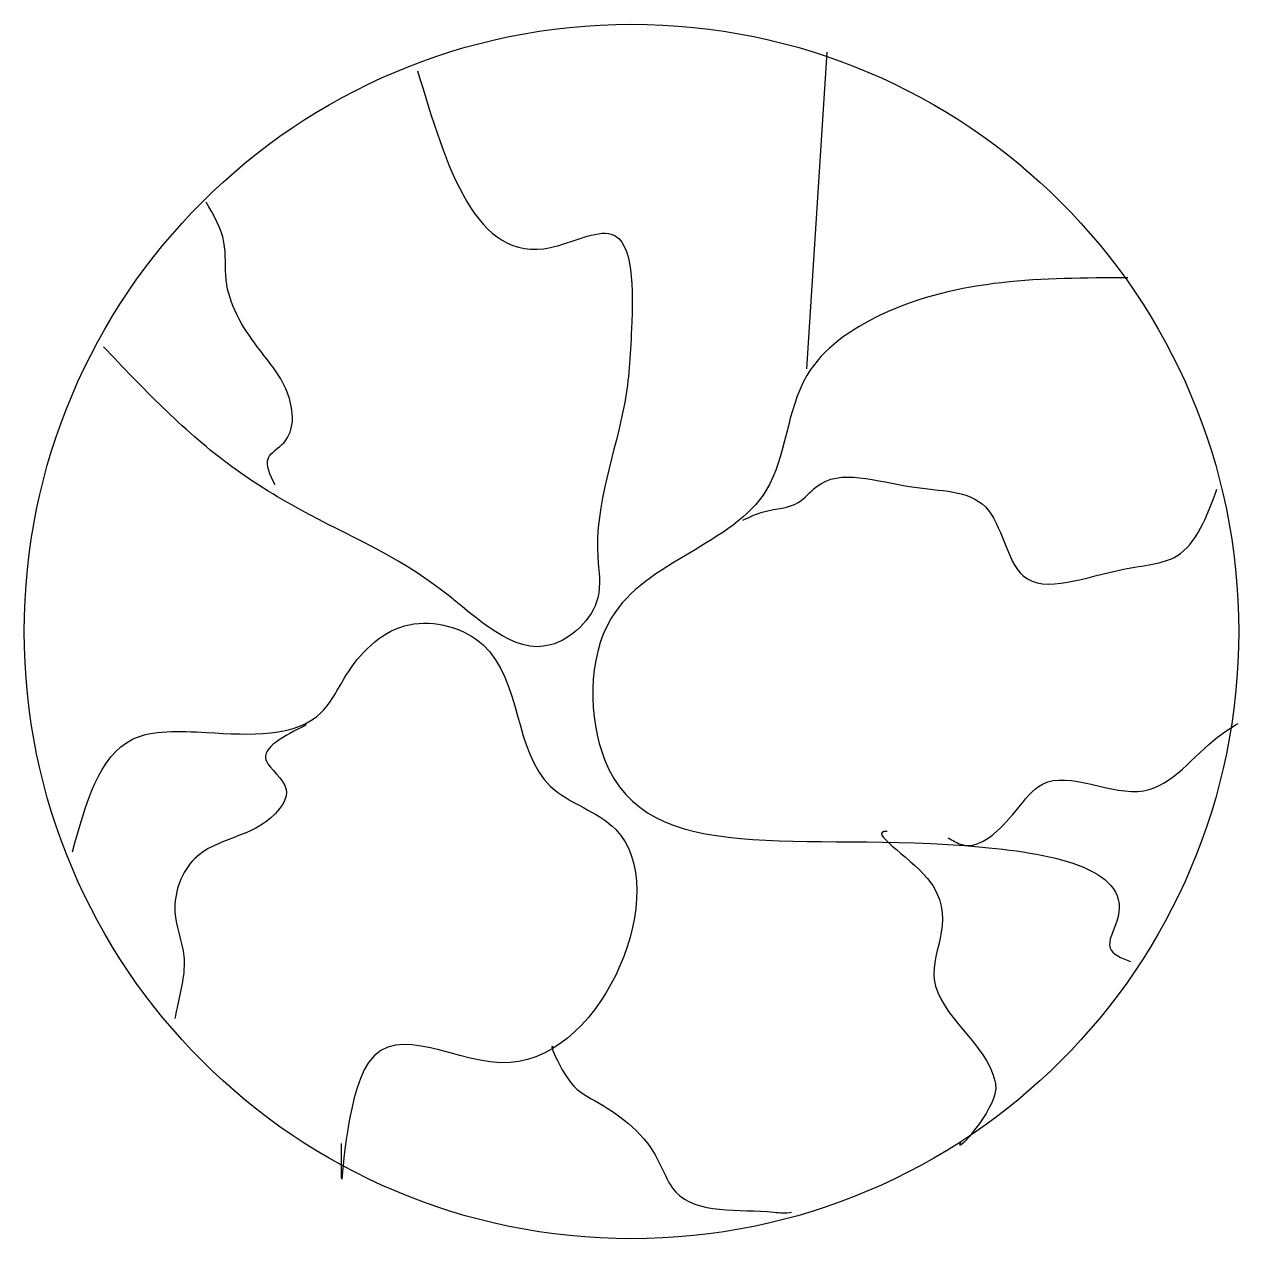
# Model space of a CAD drawing. Extents: x 10.7 to 16.64, y 24.98 to 30.93.
import ezdxf

# ---------------------------------------------------------------- set-up
doc = ezdxf.new("R2010")
doc.units = 0
doc.header["$MEASUREMENT"] = 0
doc.layers.add('VEG', color=1, linetype='CONTINUOUS')

msp = doc.modelspace()

# ---------------------------------------------------------------- linework, layer by layer
at = {"layer": 'VEG', "linetype": 'CONTINUOUS'}
msp.add_line((14.5275, 29.2427), (14.6265, 30.7928), dxfattribs=at)
msp.add_circle((13.6692, 27.9564), 2.9732, dxfattribs=at)
for points, end_tangent in [([(12.6218, 30.7015), (13.2731, 29.8364), (13.5702, 29.9023), (13.6692, 29.4406), (13.6362, 29.0778), (13.5042, 28.3192), (13.5042, 28.1213), (13.2731, 27.8904), (12.745, 28.1543), (12.0517, 28.5501), (11.6886, 28.7809), (11.0846, 29.3507)], (0.637582, 0.770382)), ([(16.0997, 29.6884), (14.8906, 29.5065), (14.5275, 29.2097), (14.3294, 28.649), (13.5702, 28.0224), (13.5372, 27.3297), (15.3857, 26.901), (16.0459, 26.5382), (16.0129, 26.4062), (16.1119, 26.3403)], (-0.13675, 0.990606)), ([(12.0767, 27.4989), (11.8805, 27.3246), (11.9786, 27.183), (11.9241, 27.0632), (11.5316, 26.8453), (11.4335, 26.5839), (11.4771, 26.366), (11.4444, 26.1155), (11.4335, 26.061)], (0.447518, -0.894275))]:
    msp.add_spline(points, degree=3, dxfattribs=dict(at, end_tangent=end_tangent))
for points, start_tangent in [([(11.9241, 28.6753), (11.8914, 28.806), (11.9677, 28.8823), (11.9895, 29.1111), (11.8369, 29.3507), (11.6843, 29.6775), (11.6734, 29.8627), (11.5861, 30.0588)], (0.218758, -0.975779)), ([(10.932, 26.878), (11.2265, 27.4287), (11.5896, 27.4617), (12.1508, 27.5606), (12.2828, 27.7585), (12.5799, 27.9894), (12.943, 27.8904), (13.2731, 27.1978), (13.5921, 26.9869), (13.075, 25.8455), (12.3818, 25.8455), (12.2498, 25.2849), (12.2498, 25.4498)], (-0.628657, 0.777683))]:
    msp.add_spline(points, degree=3, dxfattribs=dict(at, start_tangent=start_tangent))
for points in [[(14.2136, 28.501), (14.3226, 28.5446), (14.4861, 28.5882), (14.5734, 28.6644), (15.0421, 28.6644), (15.4019, 28.5664), (15.5873, 28.2287), (16.0779, 28.2614), (16.3395, 28.3268), (16.5358, 28.6535)], [(15.2204, 26.9457), (15.2864, 26.9128), (15.5505, 27.0777), (15.6825, 27.2096), (16.1777, 27.1766), (16.5408, 27.4405), (16.6398, 27.5064)]]:
    msp.add_spline(points, degree=3, dxfattribs=at)
for points, start_tangent, end_tangent in [([(14.9206, 26.9772), (15.1186, 26.7463), (15.1516, 26.2516), (15.4487, 25.7569), (15.4487, 25.6909), (15.2837, 25.4601)], (-0.999446, 0.033287), (0.46224, 0.886755)), ([(13.2869, 25.9194), (13.3305, 25.8104), (13.4722, 25.6688), (13.7775, 25.4074), (13.8865, 25.2113), (14.3662, 25.1133), (14.4534, 25.1133)], (-0.657848, 0.753151), (0.970191, 0.242343))]:
    msp.add_spline(points, degree=3, dxfattribs=dict(at, start_tangent=start_tangent, end_tangent=end_tangent))

doc.saveas('drawing.dxf')
